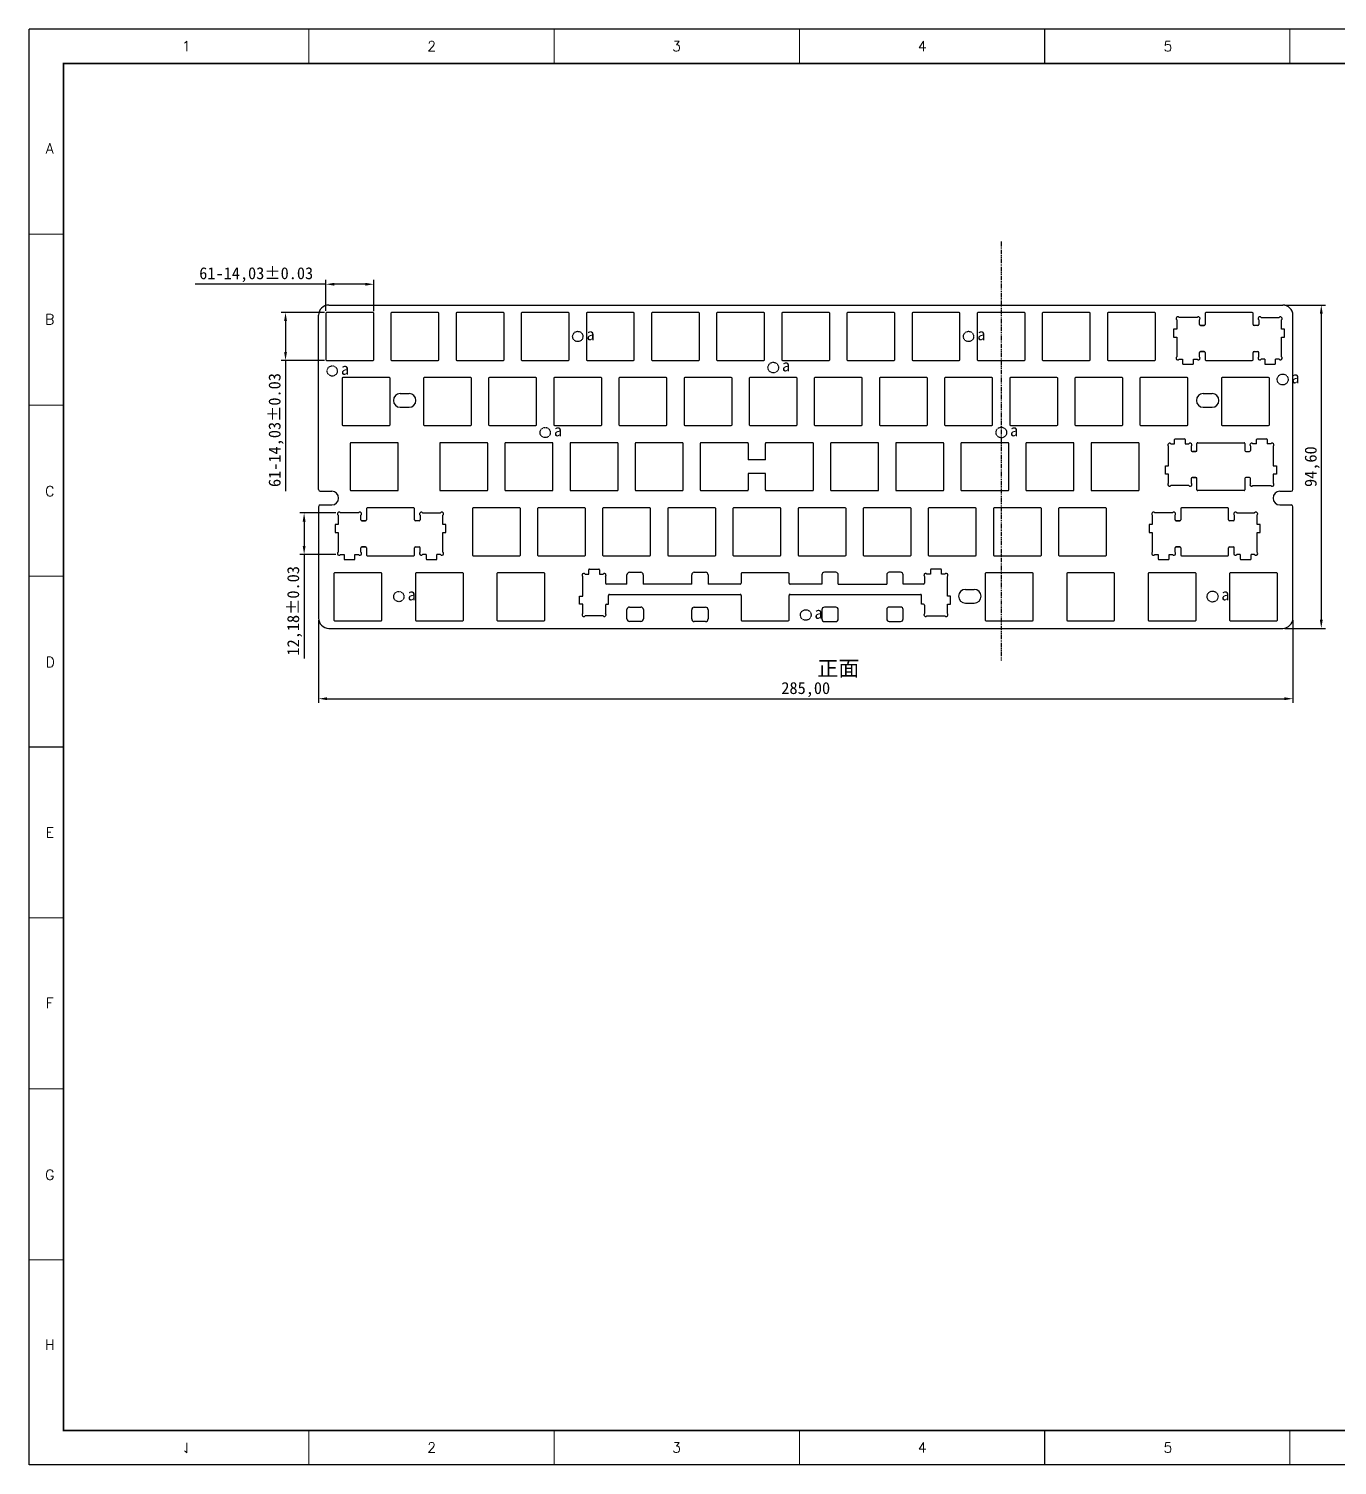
# Model space of a CAD drawing. Header units: millimetres. Extents: x 2 to 597, y -40 to 380.
# Drawn here: x 2.4 to 385.1, y -40.5 to 379.8 of the extents above; entities that cross this region are included whole.
import ezdxf
from ezdxf.enums import TextEntityAlignment as Align

# ---------------------------------------------------------------- set-up
doc = ezdxf.new("R2010")
doc.units = ezdxf.units.MM
doc.linetypes.add('DOT', pattern=[0.2, 0.1, -0.1])
doc.linetypes.add('PHANTOM', pattern=[2.5, 1.25, -0.25, 0.25, -0.25, 0.25, -0.25])
doc.layers.add('DEFAULT_3', color=7, linetype='PHANTOM')
doc.layers.add('KeepOutLayer', color=6, linetype='Continuous')
doc.styles.add('POSITION', font='romanc.shx', dxfattribs={"height": 3})
doc.styles.get("Standard").update_dxf_attribs({"font": ''})
doc.styles.add('说明', font='', dxfattribs={"height": 3})
doc.styles.get('Standard').set_extended_font_data('SimSun')
doc.styles.get('说明').set_extended_font_data('SimSun')
doc.dimstyles.new('jw-1', dxfattribs={"dimtxt": 3.5, "dimasz": 2.5, "dimexe": 1.25, "dimexo": 0.625, "dimtad": 1, "dimzin": 1, "dimtxsty": 'Standard', "dimcen": 2.5, "dimclrd": 3, "dimclre": 3, "dimclrt": 3, "dimadec": 1, "dimazin": 0, "dimtfac": 1, "dimtmove": 0, "dimatfit": 3, "dimfxl": 1, "dimarcsym": 0})

# ---------------------------------------------------------------- blocks, each defined once
blk = doc.blocks.new('*D4')
at = {"color": 3, "lineweight": -2, "transparency": 16777216}
for p, q in [((88.83, 296.83), (76.21, 296.83)), ((77.46, 294.33), (77.46, 285.3)), ((88.83, 282.8), (76.21, 282.8)), ((77.46, 282.8), (77.46, 244.56))]:
    blk.add_line(p, q, dxfattribs=at)
at = {"color": 3, "transparency": 16777216}
for points in [[(77.05, 294.33), (77.88, 294.33), (77.46, 296.83)], [(77.05, 285.3), (77.88, 285.3), (77.46, 282.8)]]:
    blk.add_solid(points, dxfattribs=at)
at = {"layer": 'Defpoints', "color": 0, "transparency": 16777216}
for p in [(89.45, 296.83), (77.46, 282.8), (89.45, 282.8)]:
    blk.add_point(p, dxfattribs=at)
at = {"color": 3, "transparency": 16777216, "insert": (74.7, 262.43), "char_height": 3.5, "attachment_point": 5, "rotation": 90}
blk.add_mtext('61-14,03%%P0.03', dxfattribs=at)
blk = doc.blocks.new('*D5')
at = {"color": 3, "lineweight": -2, "transparency": 16777216}
for p, q in [((92.22, 238.17), (81.65, 238.17)), ((82.9, 235.67), (82.9, 228.49)), ((92.22, 225.99), (81.65, 225.99)), ((82.9, 225.99), (82.9, 195.59))]:
    blk.add_line(p, q, dxfattribs=at)
at = {"color": 3, "transparency": 16777216}
for points in [[(82.49, 235.67), (83.32, 235.67), (82.9, 238.17)], [(82.49, 228.49), (83.32, 228.49), (82.9, 225.99)]]:
    blk.add_solid(points, dxfattribs=at)
at = {"layer": 'Defpoints', "color": 0, "transparency": 16777216}
for p in [(92.85, 238.17), (82.9, 225.99), (92.85, 225.99)]:
    blk.add_point(p, dxfattribs=at)
at = {"color": 3, "transparency": 16777216, "insert": (80.14, 209.54), "char_height": 3.5, "attachment_point": 5, "rotation": 90}
blk.add_mtext('12,18%%P0.03', dxfattribs=at)
blk = doc.blocks.new('*D6')
at = {"color": 3, "lineweight": -2, "transparency": 16777216}
for p, q in [((369.74, 299.01), (381.66, 299.01)), ((380.41, 296.51), (380.41, 206.91)), ((369.74, 204.41), (381.66, 204.41))]:
    blk.add_line(p, q, dxfattribs=at)
at = {"color": 3, "transparency": 16777216}
for points in [[(380, 296.51), (380.83, 296.51), (380.41, 299.01)], [(380, 206.91), (380.83, 206.91), (380.41, 204.41)]]:
    blk.add_solid(points, dxfattribs=at)
at = {"layer": 'Defpoints', "color": 0, "transparency": 16777216}
for p in [(369.12, 299.01), (369.12, 204.41), (380.41, 204.41)]:
    blk.add_point(p, dxfattribs=at)
at = {"color": 3, "transparency": 16777216, "insert": (377.75, 251.72), "char_height": 3.5, "attachment_point": 5, "rotation": 90}
blk.add_mtext('94,60', dxfattribs=at)
blk = doc.blocks.new('*D7')
at = {"color": 3, "lineweight": -2, "transparency": 16777216}
for p, q in [((87.12, 206.79), (87.12, 182.57)), ((372.12, 206.79), (372.12, 182.57)), ((89.62, 183.82), (369.62, 183.82))]:
    blk.add_line(p, q, dxfattribs=at)
at = {"color": 3, "transparency": 16777216}
for points in [[(89.62, 184.24), (89.62, 183.4), (87.12, 183.82)], [(369.62, 184.24), (369.62, 183.4), (372.12, 183.82)]]:
    blk.add_solid(points, dxfattribs=at)
at = {"layer": 'Defpoints', "color": 0, "transparency": 16777216}
for p in [(87.12, 207.41), (372.12, 207.41), (372.12, 183.82)]:
    blk.add_point(p, dxfattribs=at)
at = {"color": 3, "transparency": 16777216, "insert": (229.62, 186.49), "char_height": 3.5, "attachment_point": 5}
blk.add_mtext('285,00', dxfattribs=at)
blk = doc.blocks.new('*D8')
at = {"color": 3, "lineweight": -2, "transparency": 16777216}
for p, q in [((89.25, 305.09), (51.01, 305.09)), ((89.25, 297.26), (89.25, 306.34)), ((100.78, 305.09), (91.75, 305.09)), ((103.28, 297.25), (103.28, 306.34))]:
    blk.add_line(p, q, dxfattribs=at)
at = {"color": 3, "transparency": 16777216}
for points in [[(91.75, 305.51), (91.75, 304.67), (89.25, 305.09)], [(100.78, 305.51), (100.78, 304.67), (103.28, 305.09)]]:
    blk.add_solid(points, dxfattribs=at)
at = {"layer": 'Defpoints', "color": 0, "transparency": 16777216}
for p in [(89.25, 305.09), (89.25, 296.64), (103.28, 296.63)]:
    blk.add_point(p, dxfattribs=at)
at = {"color": 3, "transparency": 16777216, "insert": (68.88, 307.86), "char_height": 3.5, "attachment_point": 5}
blk.add_mtext('61-14,03%%P0.03', dxfattribs=at)

msp = doc.modelspace()

# ---------------------------------------------------------------- linework, layer by layer
for p, q in [((596.503, 379.695), (2.503, 379.695)), ((2.503, -40.305), (2.503, 379.695)), ((177.314, 217.369), (177.314, 220.057)), ((178.064, 220.807), (181.364, 220.807)), ((182.114, 220.057), (182.114, 217.369)), ((196.274, 217.369), (196.274, 220.057)), ((197.024, 220.807), (200.324, 220.807)), ((201.074, 220.057), (201.074, 217.369)), ((234.344, 220.057), (234.344, 217.369)), ((238.394, 220.807), (235.094, 220.807)), ((239.144, 217.369), (239.144, 220.057)), ((253.304, 220.057), (253.304, 217.369)), ((257.354, 220.807), (254.054, 220.807)), ((258.104, 217.369), (258.104, 220.057)), ((178.074, 210.627), (181.374, 210.627)), ((197.024, 210.597), (200.324, 210.597)), ((238.394, 210.597), (235.094, 210.597)), ((257.344, 210.627), (254.044, 210.627)), ((177.324, 207.177), (177.324, 209.877)), ((181.374, 206.427), (178.074, 206.427)), ((182.124, 209.877), (182.124, 207.177)), ((196.274, 207.147), (196.274, 209.847)), ((200.324, 206.397), (197.024, 206.397)), ((201.074, 209.847), (201.074, 207.147)), ((234.344, 209.847), (234.344, 207.147)), ((235.094, 206.397), (238.394, 206.397)), ((239.144, 207.147), (239.144, 209.847)), ((253.294, 209.877), (253.294, 207.177)), ((254.044, 206.427), (257.344, 206.427)), ((258.094, 207.177), (258.094, 209.877)), ((596.503, -40.305), (2.503, -40.305))]:
    msp.add_line(p, q)
at = {"color": 7, "linetype": 'Continuous'}
for p, q in [((90.117, 299.014), (369.117, 299.014)), ((87.117, 245.01), (87.117, 296.014)), ((89.25, 296.629), (89.25, 282.999)), ((103.08, 296.829), (89.45, 296.829)), ((103.28, 282.999), (103.28, 296.629)), ((108.3, 296.629), (108.3, 282.999)), ((122.13, 296.829), (108.5, 296.829)), ((122.33, 282.999), (122.33, 296.629)), ((127.35, 296.629), (127.35, 282.999)), ((141.18, 296.829), (127.55, 296.829)), ((141.38, 282.999), (141.38, 296.629)), ((146.4, 296.629), (146.4, 282.999)), ((160.23, 296.829), (146.6, 296.829)), ((160.43, 282.999), (160.43, 296.629)), ((165.45, 296.629), (165.45, 282.999)), ((179.28, 296.829), (165.65, 296.829)), ((179.48, 282.999), (179.48, 296.629)), ((184.5, 296.629), (184.5, 282.999)), ((198.33, 296.829), (184.7, 296.829)), ((198.53, 282.999), (198.53, 296.629)), ((203.55, 296.629), (203.55, 282.999)), ((217.38, 296.829), (203.75, 296.829)), ((217.58, 282.999), (217.58, 296.629)), ((222.6, 296.629), (222.6, 282.999)), ((236.43, 296.829), (222.8, 296.829)), ((236.63, 282.999), (236.63, 296.629)), ((241.65, 296.629), (241.65, 282.999)), ((255.48, 296.829), (241.85, 296.829)), ((255.68, 282.999), (255.68, 296.629)), ((260.7, 296.629), (260.7, 282.999)), ((274.53, 296.829), (260.9, 296.829)), ((274.73, 282.999), (274.73, 296.629)), ((279.75, 296.629), (279.75, 282.999)), ((293.58, 296.829), (279.95, 296.829)), ((293.78, 282.999), (293.78, 296.629)), ((298.8, 296.629), (298.8, 282.999)), ((312.63, 296.829), (299, 296.829)), ((312.83, 282.999), (312.83, 296.629)), ((317.85, 296.629), (317.85, 282.999)), ((331.68, 296.829), (318.05, 296.829)), ((331.88, 282.999), (331.88, 296.629)), ((338.115, 294.645), (338.115, 291.984)), ((344.064, 295.349), (338.817, 295.349)), ((344.765, 293.294), (344.765, 294.645)), ((346.44, 296.614), (346.44, 293.294)), ((360.24, 296.814), (346.64, 296.814)), ((360.44, 293.294), (360.44, 296.614)), ((362.115, 294.645), (362.115, 293.294)), ((362.817, 295.349), (368.064, 295.349)), ((368.765, 291.984), (368.765, 294.645)), ((372.117, 245.011), (372.117, 296.014)), ((337.215, 291.984), (337.215, 289.564)), ((338.115, 291.984), (337.215, 291.984)), ((346.14, 292.994), (345.065, 292.994)), ((345.09, 292.994), (346.13, 292.994)), ((361.815, 292.994), (360.74, 292.994)), ((369.665, 291.984), (368.765, 291.984)), ((369.665, 289.564), (369.665, 291.984)), ((337.215, 289.564), (338.115, 289.564)), ((338.115, 289.564), (338.115, 283.844)), ((368.765, 283.844), (368.765, 289.564)), ((368.765, 289.564), (369.665, 289.564)), ((89.45, 282.799), (103.08, 282.799)), ((108.5, 282.799), (122.13, 282.799)), ((127.55, 282.799), (141.18, 282.799)), ((146.6, 282.799), (160.23, 282.799)), ((165.65, 282.799), (179.28, 282.799)), ((184.7, 282.799), (198.33, 282.799)), ((203.75, 282.799), (217.38, 282.799)), ((222.8, 282.799), (236.43, 282.799)), ((241.85, 282.799), (255.48, 282.799)), ((260.9, 282.799), (274.53, 282.799)), ((279.95, 282.799), (293.58, 282.799)), ((299, 282.799), (312.63, 282.799)), ((318.05, 282.799), (331.68, 282.799)), ((338.817, 283.139), (339.865, 283.139)), ((339.865, 283.139), (339.865, 281.864)), ((340.065, 281.664), (342.815, 281.664)), ((343.015, 281.864), (343.015, 283.139)), ((343.015, 283.139), (344.064, 283.139)), ((344.765, 283.844), (344.765, 285.114)), ((345.065, 285.414), (346.14, 285.414)), ((346.13, 285.414), (345.09, 285.414)), ((346.44, 285.114), (346.44, 283.014)), ((346.64, 282.814), (360.24, 282.814)), ((360.44, 283.014), (360.44, 285.114)), ((360.74, 285.414), (361.815, 285.414)), ((362.115, 283.844), (362.115, 285.114)), ((363.865, 283.139), (362.817, 283.139)), ((363.865, 283.139), (363.865, 281.864)), ((364.065, 281.664), (366.815, 281.664)), ((367.015, 281.864), (367.015, 283.139)), ((368.064, 283.139), (367.015, 283.139)), ((94.013, 277.579), (94.013, 263.949)), ((107.843, 277.779), (94.213, 277.779)), ((108.043, 263.949), (108.043, 277.579)), ((117.825, 277.579), (117.825, 263.949)), ((131.655, 277.779), (118.025, 277.779)), ((131.855, 263.949), (131.855, 277.579)), ((136.875, 277.579), (136.875, 263.949)), ((150.705, 277.779), (137.075, 277.779)), ((150.905, 263.949), (150.905, 277.579)), ((155.925, 277.579), (155.925, 263.949)), ((169.755, 277.779), (156.125, 277.779)), ((169.955, 263.949), (169.955, 277.579)), ((174.975, 277.579), (174.975, 263.949)), ((188.805, 277.779), (175.175, 277.779)), ((189.005, 263.949), (189.005, 277.579)), ((194.025, 277.579), (194.025, 263.949)), ((207.855, 277.779), (194.225, 277.779)), ((208.055, 263.949), (208.055, 277.579)), ((213.075, 277.579), (213.075, 263.949)), ((226.905, 277.779), (213.275, 277.779)), ((227.105, 263.949), (227.105, 277.579)), ((232.125, 277.579), (232.125, 263.949)), ((245.955, 277.779), (232.325, 277.779)), ((246.155, 263.949), (246.155, 277.579)), ((251.175, 277.579), (251.175, 263.949)), ((265.005, 277.779), (251.375, 277.779)), ((265.205, 263.949), (265.205, 277.579)), ((270.225, 277.579), (270.225, 263.949)), ((284.055, 277.779), (270.425, 277.779)), ((284.255, 263.949), (284.255, 277.579)), ((289.275, 277.579), (289.275, 263.949)), ((303.105, 277.779), (289.475, 277.779)), ((303.305, 263.949), (303.305, 277.579)), ((308.325, 277.579), (308.325, 263.949)), ((322.155, 277.779), (308.525, 277.779)), ((322.355, 263.949), (322.355, 277.579)), ((327.375, 277.579), (327.375, 263.949)), ((341.205, 277.779), (327.575, 277.779)), ((341.405, 263.949), (341.405, 277.579)), ((351.188, 277.579), (351.188, 263.949)), ((365.018, 277.779), (351.388, 277.779)), ((365.218, 263.949), (365.218, 277.579)), ((111.016, 273.111), (113.616, 273.111)), ((111.016, 269.111), (113.616, 269.111)), ((345.866, 273.111), (348.466, 273.111)), ((345.866, 269.111), (348.466, 269.111)), ((94.213, 263.749), (107.843, 263.749)), ((118.025, 263.749), (131.655, 263.749)), ((137.075, 263.749), (150.705, 263.749)), ((156.125, 263.749), (169.755, 263.749)), ((175.175, 263.749), (188.805, 263.749)), ((194.225, 263.749), (207.855, 263.749)), ((213.275, 263.749), (226.905, 263.749)), ((232.325, 263.749), (245.955, 263.749)), ((251.375, 263.749), (265.005, 263.749)), ((270.425, 263.749), (284.055, 263.749)), ((289.475, 263.749), (303.105, 263.749)), ((308.525, 263.749), (322.155, 263.749)), ((327.575, 263.749), (341.205, 263.749)), ((351.388, 263.749), (365.018, 263.749)), ((96.394, 258.529), (96.394, 244.899)), ((110.224, 258.729), (96.594, 258.729)), ((110.424, 244.899), (110.424, 258.529)), ((122.584, 258.529), (122.584, 244.899)), ((136.414, 258.729), (122.784, 258.729)), ((136.614, 244.899), (136.614, 258.529)), ((141.634, 258.529), (141.634, 244.899)), ((155.464, 258.729), (141.834, 258.729)), ((155.664, 244.899), (155.664, 258.529)), ((160.684, 258.529), (160.684, 244.899)), ((174.514, 258.729), (160.884, 258.729)), ((174.714, 244.899), (174.714, 258.529)), ((179.734, 258.529), (179.734, 244.899)), ((193.564, 258.729), (179.934, 258.729)), ((193.764, 244.899), (193.764, 258.529)), ((198.784, 258.529), (198.784, 244.899)), ((212.614, 258.729), (198.984, 258.729)), ((212.814, 258.529), (212.814, 253.714)), ((217.834, 253.714), (217.834, 258.529)), ((231.664, 258.729), (218.034, 258.729)), ((231.864, 244.899), (231.864, 258.529)), ((236.884, 258.529), (236.884, 244.899)), ((250.714, 258.729), (237.084, 258.729)), ((250.914, 244.899), (250.914, 258.529)), ((255.934, 258.529), (255.934, 244.899)), ((269.764, 258.729), (256.134, 258.729)), ((269.964, 244.899), (269.964, 258.529)), ((274.984, 258.529), (274.984, 244.899)), ((288.814, 258.729), (275.184, 258.729)), ((289.014, 244.899), (289.014, 258.529)), ((294.034, 258.529), (294.034, 244.899)), ((307.864, 258.729), (294.234, 258.729)), ((308.064, 244.899), (308.064, 258.529)), ((313.084, 258.529), (313.084, 244.899)), ((326.914, 258.729), (313.284, 258.729)), ((327.114, 244.899), (327.114, 258.529)), ((335.73, 251.964), (335.73, 257.685)), ((336.432, 258.389), (337.48, 258.389)), ((337.48, 258.389), (337.48, 259.664)), ((337.68, 259.864), (340.43, 259.864)), ((340.63, 259.664), (340.63, 258.389)), ((340.63, 258.389), (341.679, 258.389)), ((342.38, 257.685), (342.38, 256.414)), ((344.055, 256.414), (344.055, 258.514)), ((344.255, 258.714), (357.855, 258.714)), ((358.055, 258.514), (358.055, 256.414)), ((359.73, 257.685), (359.73, 256.414)), ((361.48, 258.389), (360.432, 258.389)), ((361.48, 258.389), (361.48, 259.664)), ((361.68, 259.864), (364.43, 259.864)), ((364.63, 259.664), (364.63, 258.389)), ((365.679, 258.389), (364.63, 258.389)), ((366.38, 257.685), (366.38, 251.964)), ((217.834, 253.714), (212.814, 253.714)), ((342.68, 256.114), (343.755, 256.114)), ((343.745, 256.114), (342.705, 256.114)), ((358.355, 256.114), (359.43, 256.114)), ((212.814, 249.714), (212.814, 244.899)), ((217.834, 249.714), (212.814, 249.714)), ((217.834, 244.899), (217.834, 249.714)), ((334.83, 249.544), (334.83, 251.964)), ((334.83, 251.964), (335.73, 251.964)), ((335.73, 249.544), (334.83, 249.544)), ((335.73, 246.884), (335.73, 249.544)), ((342.38, 248.234), (342.38, 246.884)), ((343.755, 248.534), (342.68, 248.534)), ((342.705, 248.534), (343.745, 248.534)), ((344.055, 244.914), (344.055, 248.234)), ((358.055, 248.234), (358.055, 244.914)), ((359.43, 248.534), (358.355, 248.534)), ((359.73, 246.884), (359.73, 248.234)), ((366.38, 251.964), (367.28, 251.964)), ((366.38, 249.544), (366.38, 246.884)), ((367.28, 249.544), (366.38, 249.544)), ((367.28, 251.964), (367.28, 249.544)), ((87.617, 244.51), (90.98, 244.51)), ((96.594, 244.699), (110.224, 244.699)), ((122.784, 244.699), (136.414, 244.699)), ((141.834, 244.699), (155.464, 244.699)), ((160.884, 244.699), (174.514, 244.699)), ((179.934, 244.699), (193.564, 244.699)), ((198.984, 244.699), (212.614, 244.699)), ((218.034, 244.699), (231.664, 244.699)), ((237.084, 244.699), (250.714, 244.699)), ((256.134, 244.699), (269.764, 244.699)), ((275.184, 244.699), (288.814, 244.699)), ((294.234, 244.699), (307.864, 244.699)), ((313.284, 244.699), (326.914, 244.699)), ((341.679, 246.179), (336.432, 246.179)), ((357.855, 244.714), (344.255, 244.714)), ((360.432, 246.179), (365.679, 246.179)), ((368.321, 244.511), (371.617, 244.511)), ((87.117, 240.01), (87.117, 207.414)), ((87.617, 240.51), (90.98, 240.51)), ((114.971, 239.664), (101.371, 239.664)), ((145.946, 239.679), (132.316, 239.679)), ((164.996, 239.679), (151.366, 239.679)), ((184.046, 239.679), (170.416, 239.679)), ((203.096, 239.679), (189.466, 239.679)), ((222.146, 239.679), (208.516, 239.679)), ((241.196, 239.679), (227.566, 239.679)), ((260.246, 239.679), (246.616, 239.679)), ((279.296, 239.679), (265.666, 239.679)), ((298.346, 239.679), (284.716, 239.679)), ((317.396, 239.679), (303.766, 239.679)), ((353.101, 239.664), (339.501, 239.664)), ((368.321, 240.511), (371.617, 240.511)), ((372.117, 207.414), (372.117, 240.011)), ((92.846, 237.495), (92.846, 234.834)), ((98.795, 238.199), (93.548, 238.199)), ((99.496, 236.144), (99.496, 237.495)), ((100.871, 235.844), (99.796, 235.844)), ((99.821, 235.844), (100.861, 235.844)), ((101.171, 239.464), (101.171, 236.144)), ((115.171, 236.144), (115.171, 239.464)), ((116.546, 235.844), (115.471, 235.844)), ((116.846, 237.495), (116.846, 236.144)), ((117.548, 238.199), (122.795, 238.199)), ((123.496, 234.834), (123.496, 237.495)), ((132.116, 239.479), (132.116, 225.849)), ((146.146, 225.849), (146.146, 239.479)), ((151.166, 239.479), (151.166, 225.849)), ((165.196, 225.849), (165.196, 239.479)), ((170.216, 239.479), (170.216, 225.849)), ((184.246, 225.849), (184.246, 239.479)), ((189.266, 239.479), (189.266, 225.849)), ((203.296, 225.849), (203.296, 239.479)), ((208.316, 239.479), (208.316, 225.849)), ((222.346, 225.849), (222.346, 239.479)), ((227.366, 239.479), (227.366, 225.849)), ((241.396, 225.849), (241.396, 239.479)), ((246.416, 239.479), (246.416, 225.849)), ((260.446, 225.849), (260.446, 239.479)), ((265.466, 239.479), (265.466, 225.849)), ((279.496, 225.849), (279.496, 239.479)), ((284.516, 239.479), (284.516, 225.849)), ((298.546, 225.849), (298.546, 239.479)), ((303.566, 239.479), (303.566, 225.849)), ((317.596, 225.849), (317.596, 239.479)), ((330.976, 237.495), (330.976, 234.834)), ((336.925, 238.199), (331.678, 238.199)), ((337.626, 236.144), (337.626, 237.495)), ((339.001, 235.844), (337.926, 235.844)), ((337.951, 235.844), (338.991, 235.844)), ((339.301, 239.464), (339.301, 236.144)), ((353.301, 236.144), (353.301, 239.464)), ((354.676, 235.844), (353.601, 235.844)), ((354.976, 237.495), (354.976, 236.144)), ((355.678, 238.199), (360.925, 238.199)), ((361.626, 234.834), (361.626, 237.495)), ((91.946, 234.834), (91.946, 232.414)), ((92.846, 234.834), (91.946, 234.834)), ((91.946, 232.414), (92.846, 232.414)), ((92.846, 232.414), (92.846, 226.694)), ((124.396, 234.834), (123.496, 234.834)), ((123.496, 226.694), (123.496, 232.414)), ((123.496, 232.414), (124.396, 232.414)), ((124.396, 232.414), (124.396, 234.834)), ((330.076, 234.834), (330.076, 232.414)), ((330.976, 234.834), (330.076, 234.834)), ((330.076, 232.414), (330.976, 232.414)), ((330.976, 232.414), (330.976, 226.694)), ((362.526, 234.834), (361.626, 234.834)), ((361.626, 226.694), (361.626, 232.414)), ((361.626, 232.414), (362.526, 232.414)), ((362.526, 232.414), (362.526, 234.834)), ((99.496, 226.694), (99.496, 227.964)), ((99.796, 228.264), (100.871, 228.264)), ((100.861, 228.264), (99.821, 228.264)), ((101.171, 227.964), (101.171, 225.864)), ((115.171, 225.864), (115.171, 227.964)), ((115.471, 228.264), (116.546, 228.264)), ((116.846, 226.694), (116.846, 227.964)), ((337.626, 226.694), (337.626, 227.964)), ((337.926, 228.264), (339.001, 228.264)), ((338.991, 228.264), (337.951, 228.264)), ((339.301, 227.964), (339.301, 225.864)), ((353.301, 225.864), (353.301, 227.964)), ((353.601, 228.264), (354.676, 228.264)), ((354.976, 226.694), (354.976, 227.964)), ((93.548, 225.989), (94.596, 225.989)), ((94.596, 225.989), (94.596, 224.714)), ((94.796, 224.514), (97.546, 224.514)), ((97.746, 224.714), (97.746, 225.989)), ((97.746, 225.989), (98.795, 225.989)), ((101.371, 225.664), (114.971, 225.664)), ((118.596, 225.989), (117.548, 225.989)), ((118.596, 225.989), (118.596, 224.714)), ((118.796, 224.514), (121.546, 224.514)), ((121.746, 224.714), (121.746, 225.989)), ((122.795, 225.989), (121.746, 225.989)), ((132.316, 225.649), (145.946, 225.649)), ((151.366, 225.649), (164.996, 225.649)), ((170.416, 225.649), (184.046, 225.649)), ((189.466, 225.649), (203.096, 225.649)), ((208.516, 225.649), (222.146, 225.649)), ((227.566, 225.649), (241.196, 225.649)), ((246.616, 225.649), (260.246, 225.649)), ((265.666, 225.649), (279.296, 225.649)), ((284.716, 225.649), (298.346, 225.649)), ((303.766, 225.649), (317.396, 225.649)), ((331.678, 225.989), (332.726, 225.989)), ((332.726, 225.989), (332.726, 224.714)), ((332.926, 224.514), (335.676, 224.514)), ((335.876, 224.714), (335.876, 225.989)), ((335.876, 225.989), (336.925, 225.989)), ((339.501, 225.664), (353.101, 225.664)), ((356.726, 225.989), (355.678, 225.989)), ((356.726, 225.989), (356.726, 224.714)), ((356.926, 224.514), (359.676, 224.514)), ((359.876, 224.714), (359.876, 225.989)), ((360.925, 225.989), (359.876, 225.989)), ((91.632, 220.429), (91.632, 206.799)), ((105.462, 220.629), (91.832, 220.629)), ((105.662, 206.799), (105.662, 220.429)), ((115.444, 220.429), (115.444, 206.799)), ((129.274, 220.629), (115.644, 220.629)), ((129.474, 206.799), (129.474, 220.429)), ((139.257, 220.429), (139.257, 206.799)), ((153.087, 220.629), (139.457, 220.629)), ((153.287, 206.799), (153.287, 220.429)), ((164.384, 213.864), (164.384, 219.585)), ((165.085, 220.289), (166.134, 220.289)), ((166.134, 220.289), (166.134, 221.564)), ((166.334, 221.764), (169.084, 221.764)), ((169.284, 221.564), (169.284, 220.289)), ((169.284, 220.289), (170.333, 220.289)), ((171.034, 219.585), (171.034, 217.669)), ((210.694, 220.429), (210.694, 217.662)), ((224.524, 220.629), (210.894, 220.629)), ((224.724, 217.662), (224.724, 220.429)), ((264.384, 219.585), (264.384, 217.669)), ((266.134, 220.289), (265.085, 220.289)), ((266.134, 221.564), (266.134, 220.289)), ((269.084, 221.764), (266.334, 221.764)), ((269.284, 220.289), (269.284, 221.564)), ((270.333, 220.289), (269.284, 220.289)), ((271.034, 213.864), (271.034, 219.585)), ((282.132, 220.429), (282.132, 206.799)), ((295.962, 220.629), (282.332, 220.629)), ((296.162, 206.799), (296.162, 220.429)), ((305.944, 220.429), (305.944, 206.799)), ((319.774, 220.629), (306.144, 220.629)), ((319.974, 206.799), (319.974, 220.429)), ((329.757, 220.429), (329.757, 206.799)), ((343.587, 220.629), (329.957, 220.629)), ((343.787, 206.799), (343.787, 220.429)), ((353.569, 220.429), (353.569, 206.799)), ((367.399, 220.629), (353.769, 220.629)), ((367.599, 206.799), (367.599, 220.429)), ((177.314, 217.369), (171.334, 217.369)), ((172.234, 214.36), (210.402, 214.36)), ((196.274, 217.369), (182.114, 217.369)), ((210.402, 217.369), (201.074, 217.369)), ((225.017, 214.36), (263.184, 214.36)), ((239.144, 217.369), (253.304, 217.369)), ((276.316, 215.81), (278.916, 215.81)), ((163.484, 211.444), (163.484, 213.864)), ((163.484, 213.864), (164.384, 213.864)), ((164.384, 211.444), (163.484, 211.444)), ((164.384, 208.784), (164.384, 211.444)), ((171.034, 211.144), (171.034, 208.784)), ((171.934, 211.444), (171.934, 214.06)), ((210.694, 214.067), (210.694, 206.799)), ((224.724, 206.799), (224.724, 214.067)), ((263.484, 211.444), (263.484, 214.06)), ((264.084, 211.444), (263.484, 211.444)), ((264.384, 211.144), (264.384, 208.784)), ((271.934, 213.864), (271.034, 213.864)), ((271.034, 208.784), (271.034, 211.444)), ((271.034, 211.444), (271.934, 211.444)), ((271.934, 211.444), (271.934, 213.864)), ((276.316, 211.81), (278.916, 211.81)), ((91.832, 206.599), (105.462, 206.599)), ((115.644, 206.599), (129.274, 206.599)), ((139.457, 206.599), (153.087, 206.599)), ((170.333, 208.079), (165.085, 208.079)), ((210.894, 206.599), (224.524, 206.599)), ((265.085, 208.079), (270.333, 208.079)), ((282.332, 206.599), (295.962, 206.599)), ((306.144, 206.599), (319.774, 206.599)), ((329.957, 206.599), (343.587, 206.599)), ((353.769, 206.599), (367.399, 206.599)), ((90.117, 204.414), (369.117, 204.414))]:
    msp.add_line(p, q, dxfattribs=at)
at = {"color": 7}
for p, q in [((234.344, 217.369), (225.017, 217.369)), ((264.084, 217.369), (258.104, 217.369)), ((171.334, 211.444), (171.934, 211.444)), ((264.084, 211.444), (263.484, 211.444))]:
    msp.add_line(p, q, dxfattribs=at)
at = {"const_width": 0.3}
for points in [[(84.253, 369.695), (84.253, 379.695)], [(156.003, 369.695), (156.003, 379.695)], [(227.753, 369.695), (227.753, 379.695)], [(299.503, 369.695), (299.503, 379.695)], [(371.253, 369.695), (371.253, 379.695)], [(12.503, 319.695), (2.503, 319.695)], [(12.503, 269.695), (2.503, 269.695)], [(12.503, 219.695), (2.503, 219.695)], [(2.503, 169.695), (12.503, 169.695)], [(12.503, 119.695), (2.503, 119.695)], [(12.503, 69.695), (2.503, 69.695)], [(12.503, 19.695), (2.503, 19.695)], [(84.253, -30.305), (84.253, -40.305)], [(156.003, -30.305), (156.003, -40.305)], [(227.753, -30.305), (227.753, -40.305)], [(299.503, -30.305), (299.503, -40.305)], [(371.253, -30.305), (371.253, -40.305)]]:
    msp.add_lwpolyline(points, dxfattribs=at)
at = {"const_width": 0.5}
msp.add_lwpolyline([(12.503, -30.305), (586.503, -30.305), (586.503, 369.695), (12.503, 369.695)], close=True, dxfattribs=at)
at = {"color": 7, "linetype": 'Continuous'}
for centre, radius, start, end in [((90.117, 296.014), 3, 90, 180), ((369.117, 296.014), 3, 0, 90), ((89.45, 296.629), 0.2, 90, 180), ((103.08, 296.629), 0.2, 0, 90), ((108.5, 296.629), 0.2, 90, 180), ((122.13, 296.629), 0.2, 0, 90), ((127.55, 296.629), 0.2, 90, 180), ((141.18, 296.629), 0.2, 0, 90), ((146.6, 296.629), 0.2, 90, 180), ((160.23, 296.629), 0.2, 0, 90), ((165.65, 296.629), 0.2, 90, 180), ((179.28, 296.629), 0.2, 0, 90), ((184.7, 296.629), 0.2, 90, 180), ((198.33, 296.629), 0.2, 0, 90), ((203.75, 296.629), 0.2, 90, 180), ((217.38, 296.629), 0.2, 0, 90), ((222.8, 296.629), 0.2, 90, 180), ((236.43, 296.629), 0.2, 0, 90), ((241.85, 296.629), 0.2, 90, 180), ((255.48, 296.629), 0.2, 0, 90), ((260.9, 296.629), 0.2, 90, 180), ((274.53, 296.629), 0.2, 0, 90), ((279.95, 296.629), 0.2, 90, 180), ((293.58, 296.629), 0.2, 0, 90), ((299, 296.629), 0.2, 90, 180), ((312.63, 296.629), 0.2, 0, 90), ((318.05, 296.629), 0.2, 90, 180), ((331.68, 296.629), 0.2, 0, 90), ((346.64, 296.614), 0.2, 90, 180), ((360.24, 296.614), 0.2, 0, 90), ((345.065, 293.294), 0.3, 180, 270), ((346.14, 293.294), 0.3, 270, 0), ((360.74, 293.294), 0.3, 180, 270), ((361.815, 293.294), 0.3, 270, 0), ((89.45, 282.999), 0.2, 180, 270), ((103.08, 282.999), 0.2, 270, 0), ((108.5, 282.999), 0.2, 180, 270), ((122.13, 282.999), 0.2, 270, 0), ((127.55, 282.999), 0.2, 180, 270), ((141.18, 282.999), 0.2, 270, 0), ((146.6, 282.999), 0.2, 180, 270), ((160.23, 282.999), 0.2, 270, 0), ((165.65, 282.999), 0.2, 180, 270), ((179.28, 282.999), 0.2, 270, 0), ((184.7, 282.999), 0.2, 180, 270), ((198.33, 282.999), 0.2, 270, 0), ((203.75, 282.999), 0.2, 180, 270), ((217.38, 282.999), 0.2, 270, 0), ((222.8, 282.999), 0.2, 180, 270), ((236.43, 282.999), 0.2, 270, 0), ((241.85, 282.999), 0.2, 180, 270), ((255.48, 282.999), 0.2, 270, 0), ((260.9, 282.999), 0.2, 180, 270), ((274.53, 282.999), 0.2, 270, 0), ((279.95, 282.999), 0.2, 180, 270), ((293.58, 282.999), 0.2, 270, 0), ((299, 282.999), 0.2, 180, 270), ((312.63, 282.999), 0.2, 270, 0), ((318.05, 282.999), 0.2, 180, 270), ((331.68, 282.999), 0.2, 270, 0), ((340.065, 281.864), 0.2, 180, 270), ((342.815, 281.864), 0.2, 270, 0), ((345.065, 285.114), 0.3, 90, 180), ((346.14, 285.114), 0.3, 0, 90), ((346.64, 283.014), 0.2, 180, 270), ((360.24, 283.014), 0.2, 270, 0), ((360.74, 285.114), 0.3, 90, 180), ((361.815, 285.114), 0.3, 0, 90), ((364.065, 281.864), 0.2, 180, 270), ((366.815, 281.864), 0.2, 270, 0), ((94.213, 277.579), 0.2, 90, 180), ((107.843, 277.579), 0.2, 0, 90), ((118.025, 277.579), 0.2, 90, 180), ((131.655, 277.579), 0.2, 0, 90), ((137.075, 277.579), 0.2, 90, 180), ((150.705, 277.579), 0.2, 0, 90), ((156.125, 277.579), 0.2, 90, 180), ((169.755, 277.579), 0.2, 0, 90), ((175.175, 277.579), 0.2, 90, 180), ((188.805, 277.579), 0.2, 0, 90), ((194.225, 277.579), 0.2, 90, 180), ((207.855, 277.579), 0.2, 0, 90), ((213.275, 277.579), 0.2, 90, 180), ((226.905, 277.579), 0.2, 0, 90), ((232.325, 277.579), 0.2, 90, 180), ((245.955, 277.579), 0.2, 0, 90), ((251.375, 277.579), 0.2, 90, 180), ((265.005, 277.579), 0.2, 0, 90), ((270.425, 277.579), 0.2, 90, 180), ((284.055, 277.579), 0.2, 0, 90), ((289.475, 277.579), 0.2, 90, 180), ((303.105, 277.579), 0.2, 0, 90), ((308.525, 277.579), 0.2, 90, 180), ((322.155, 277.579), 0.2, 0, 90), ((327.575, 277.579), 0.2, 90, 180), ((341.205, 277.579), 0.2, 0, 90), ((351.388, 277.579), 0.2, 90, 180), ((365.018, 277.579), 0.2, 0, 90), ((111.016, 271.111), 2, 90, 270), ((113.616, 271.111), 2, 270, 90), ((345.866, 271.111), 2, 90, 270), ((348.466, 271.111), 2, 270, 90), ((94.213, 263.949), 0.2, 180, 270), ((107.843, 263.949), 0.2, 270, 0), ((118.025, 263.949), 0.2, 180, 270), ((131.655, 263.949), 0.2, 270, 0), ((137.075, 263.949), 0.2, 180, 270), ((150.705, 263.949), 0.2, 270, 0), ((156.125, 263.949), 0.2, 180, 270), ((169.755, 263.949), 0.2, 270, 0), ((175.175, 263.949), 0.2, 180, 270), ((188.805, 263.949), 0.2, 270, 0), ((194.225, 263.949), 0.2, 180, 270), ((207.855, 263.949), 0.2, 270, 0), ((213.275, 263.949), 0.2, 180, 270), ((226.905, 263.949), 0.2, 270, 0), ((232.325, 263.949), 0.2, 180, 270), ((245.955, 263.949), 0.2, 270, 0), ((251.375, 263.949), 0.2, 180, 270), ((265.005, 263.949), 0.2, 270, 0), ((270.425, 263.949), 0.2, 180, 270), ((284.055, 263.949), 0.2, 270, 0), ((289.475, 263.949), 0.2, 180, 270), ((303.105, 263.949), 0.2, 270, 0), ((308.525, 263.949), 0.2, 180, 270), ((322.155, 263.949), 0.2, 270, 0), ((327.575, 263.949), 0.2, 180, 270), ((341.205, 263.949), 0.2, 270, 0), ((351.388, 263.949), 0.2, 180, 270), ((365.018, 263.949), 0.2, 270, 0), ((96.594, 258.529), 0.2, 90, 180), ((110.224, 258.529), 0.2, 0, 90), ((122.784, 258.529), 0.2, 90, 180), ((136.414, 258.529), 0.2, 0, 90), ((141.834, 258.529), 0.2, 90, 180), ((155.464, 258.529), 0.2, 0, 90), ((160.884, 258.529), 0.2, 90, 180), ((174.514, 258.529), 0.2, 0, 90), ((179.934, 258.529), 0.2, 90, 180), ((193.564, 258.529), 0.2, 0, 90), ((198.984, 258.529), 0.2, 90, 180), ((212.614, 258.529), 0.2, 0, 90), ((218.034, 258.529), 0.2, 90, 180), ((231.664, 258.529), 0.2, 0, 90), ((237.084, 258.529), 0.2, 90, 180), ((250.714, 258.529), 0.2, 0, 90), ((256.134, 258.529), 0.2, 90, 180), ((269.764, 258.529), 0.2, 0, 90), ((275.184, 258.529), 0.2, 90, 180), ((288.814, 258.529), 0.2, 0, 90), ((294.234, 258.529), 0.2, 90, 180), ((307.864, 258.529), 0.2, 0, 90), ((313.284, 258.529), 0.2, 90, 180), ((326.914, 258.529), 0.2, 0, 90), ((337.68, 259.664), 0.2, 90, 180), ((340.43, 259.664), 0.2, 0, 90), ((342.68, 256.414), 0.3, 180, 270), ((343.755, 256.414), 0.3, 270, 0), ((344.255, 258.514), 0.2, 90, 180), ((357.855, 258.514), 0.2, 0, 90), ((358.355, 256.414), 0.3, 180, 270), ((359.43, 256.414), 0.3, 270, 0), ((361.68, 259.664), 0.2, 90, 180), ((364.43, 259.664), 0.2, 0, 90), ((342.68, 248.234), 0.3, 90, 180), ((343.755, 248.234), 0.3, 0, 90), ((358.355, 248.234), 0.3, 90, 180), ((359.43, 248.234), 0.3, 0, 90), ((87.617, 245.01), 0.5, 180, 270), ((90.98, 242.51), 2, 270, 90), ((96.594, 244.899), 0.2, 180, 270), ((110.224, 244.899), 0.2, 270, 0), ((122.784, 244.899), 0.2, 180, 270), ((136.414, 244.899), 0.2, 270, 0), ((141.834, 244.899), 0.2, 180, 270), ((155.464, 244.899), 0.2, 270, 0), ((160.884, 244.899), 0.2, 180, 270), ((174.514, 244.899), 0.2, 270, 0), ((179.934, 244.899), 0.2, 180, 270), ((193.564, 244.899), 0.2, 270, 0), ((198.984, 244.899), 0.2, 180, 270), ((212.614, 244.899), 0.2, 270, 0), ((218.034, 244.899), 0.2, 180, 270), ((231.664, 244.899), 0.2, 270, 0), ((237.084, 244.899), 0.2, 180, 270), ((250.714, 244.899), 0.2, 270, 0), ((256.134, 244.899), 0.2, 180, 270), ((269.764, 244.899), 0.2, 270, 0), ((275.184, 244.899), 0.2, 180, 270), ((288.814, 244.899), 0.2, 270, 0), ((294.234, 244.899), 0.2, 180, 270), ((307.864, 244.899), 0.2, 270, 0), ((313.284, 244.899), 0.2, 180, 270), ((326.914, 244.899), 0.2, 270, 0), ((344.255, 244.914), 0.2, 180, 270), ((357.855, 244.914), 0.2, 270, 0), ((368.321, 242.511), 2, 90, 270), ((371.617, 245.011), 0.5, 270, 0), ((87.617, 240.01), 0.5, 90, 180), ((101.371, 239.464), 0.2, 90, 180), ((114.971, 239.464), 0.2, 0, 90), ((132.316, 239.479), 0.2, 90, 180), ((145.946, 239.479), 0.2, 0, 90), ((151.366, 239.479), 0.2, 90, 180), ((164.996, 239.479), 0.2, 0, 90), ((170.416, 239.479), 0.2, 90, 180), ((184.046, 239.479), 0.2, 0, 90), ((189.466, 239.479), 0.2, 90, 180), ((203.096, 239.479), 0.2, 0, 90), ((208.516, 239.479), 0.2, 90, 180), ((222.146, 239.479), 0.2, 0, 90), ((227.566, 239.479), 0.2, 90, 180), ((241.196, 239.479), 0.2, 0, 90), ((246.616, 239.479), 0.2, 90, 180), ((260.246, 239.479), 0.2, 0, 90), ((265.666, 239.479), 0.2, 90, 180), ((279.296, 239.479), 0.2, 0, 90), ((284.716, 239.479), 0.2, 90, 180), ((298.346, 239.479), 0.2, 0, 90), ((303.766, 239.479), 0.2, 90, 180), ((317.396, 239.479), 0.2, 0, 90), ((339.501, 239.464), 0.2, 90, 180), ((353.101, 239.464), 0.2, 0, 90), ((371.617, 240.011), 0.5, 0, 90), ((99.796, 236.144), 0.3, 180, 270), ((100.871, 236.144), 0.3, 270, 0), ((115.471, 236.144), 0.3, 180, 270), ((116.546, 236.144), 0.3, 270, 0), ((337.926, 236.144), 0.3, 180, 270), ((339.001, 236.144), 0.3, 270, 0), ((353.601, 236.144), 0.3, 180, 270), ((354.676, 236.144), 0.3, 270, 0), ((99.796, 227.964), 0.3, 90, 180), ((100.871, 227.964), 0.3, 0, 90), ((115.471, 227.964), 0.3, 90, 180), ((116.546, 227.964), 0.3, 0, 90), ((337.926, 227.964), 0.3, 90, 180), ((339.001, 227.964), 0.3, 0, 90), ((353.601, 227.964), 0.3, 90, 180), ((354.676, 227.964), 0.3, 0, 90), ((94.796, 224.714), 0.2, 180, 270), ((97.546, 224.714), 0.2, 270, 0), ((101.371, 225.864), 0.2, 180, 270), ((114.971, 225.864), 0.2, 270, 0), ((118.796, 224.714), 0.2, 180, 270), ((121.546, 224.714), 0.2, 270, 0), ((132.316, 225.849), 0.2, 180, 270), ((145.946, 225.849), 0.2, 270, 0), ((151.366, 225.849), 0.2, 180, 270), ((164.996, 225.849), 0.2, 270, 0), ((170.416, 225.849), 0.2, 180, 270), ((184.046, 225.849), 0.2, 270, 0), ((189.466, 225.849), 0.2, 180, 270), ((203.096, 225.849), 0.2, 270, 0), ((208.516, 225.849), 0.2, 180, 270), ((222.146, 225.849), 0.2, 270, 0), ((227.566, 225.849), 0.2, 180, 270), ((241.196, 225.849), 0.2, 270, 0), ((246.616, 225.849), 0.2, 180, 270), ((260.246, 225.849), 0.2, 270, 0), ((265.666, 225.849), 0.2, 180, 270), ((279.296, 225.849), 0.2, 270, 0), ((284.716, 225.849), 0.2, 180, 270), ((298.346, 225.849), 0.2, 270, 0), ((303.766, 225.849), 0.2, 180, 270), ((317.396, 225.849), 0.2, 270, 0), ((332.926, 224.714), 0.2, 180, 270), ((335.676, 224.714), 0.2, 270, 0), ((339.501, 225.864), 0.2, 180, 270), ((353.101, 225.864), 0.2, 270, 0), ((356.926, 224.714), 0.2, 180, 270), ((359.676, 224.714), 0.2, 270, 0), ((91.832, 220.429), 0.2, 90, 180), ((105.462, 220.429), 0.2, 0, 90), ((115.644, 220.429), 0.2, 90, 180), ((129.274, 220.429), 0.2, 0, 90), ((139.457, 220.429), 0.2, 90, 180), ((153.087, 220.429), 0.2, 0, 90), ((166.334, 221.564), 0.2, 90, 180), ((169.084, 221.564), 0.2, 0, 90), ((210.894, 220.429), 0.2, 90, 180), ((224.524, 220.429), 0.2, 0, 90), ((266.334, 221.564), 0.2, 90, 180), ((269.084, 221.564), 0.2, 0, 90), ((282.332, 220.429), 0.2, 90, 180), ((295.962, 220.429), 0.2, 0, 90), ((306.144, 220.429), 0.2, 90, 180), ((319.774, 220.429), 0.2, 0, 90), ((329.957, 220.429), 0.2, 90, 180), ((343.587, 220.429), 0.2, 0, 90), ((353.769, 220.429), 0.2, 90, 180), ((367.399, 220.429), 0.2, 0, 90), ((171.334, 217.669), 0.3, 180, 270), ((172.234, 214.06), 0.3, 90, 180), ((210.402, 217.662), 0.293, 270, 0), ((210.402, 214.067), 0.293, 0, 90), ((225.017, 217.662), 0.293, 180, 270), ((225.017, 214.067), 0.293, 90, 180), ((263.184, 214.06), 0.3, 0, 90), ((264.084, 217.669), 0.3, 270, 0), ((276.316, 213.81), 2, 90, 270), ((278.916, 213.81), 2, 270, 90), ((171.334, 211.144), 0.3, 90, 180), ((264.084, 211.144), 0.3, 0, 90), ((264.084, 211.144), 0.3, 0, 90), ((90.117, 207.414), 3, 180, 270), ((91.832, 206.799), 0.2, 180, 270), ((105.462, 206.799), 0.2, 270, 0), ((115.644, 206.799), 0.2, 180, 270), ((129.274, 206.799), 0.2, 270, 0), ((139.457, 206.799), 0.2, 180, 270), ((153.087, 206.799), 0.2, 270, 0), ((210.894, 206.799), 0.2, 180, 270), ((224.524, 206.799), 0.2, 270, 0), ((282.332, 206.799), 0.2, 180, 270), ((295.962, 206.799), 0.2, 270, 0), ((306.144, 206.799), 0.2, 180, 270), ((319.774, 206.799), 0.2, 270, 0), ((329.957, 206.799), 0.2, 180, 270), ((343.587, 206.799), 0.2, 270, 0), ((353.769, 206.799), 0.2, 180, 270), ((367.399, 206.799), 0.2, 270, 0), ((369.117, 207.414), 3, 270, 0)]:
    msp.add_arc(centre, radius, start, end, dxfattribs=at)
at = {"color": 7}
for centre, start, end in [((338.426, 295.037), 38.63375, 231.61478), ((344.455, 295.037), 308.38522, 141.36625), ((362.426, 295.037), 38.63375, 231.61478), ((368.455, 295.037), 308.38522, 141.36625), ((338.426, 283.452), 128.38522, 321.36625), ((344.455, 283.452), 218.63375, 51.61478), ((362.426, 283.452), 128.38522, 321.36625), ((368.455, 283.452), 218.63375, 51.61478), ((336.041, 258.077), 38.63375, 231.61478), ((342.07, 258.077), 308.38522, 141.36625), ((360.041, 258.077), 38.63375, 231.61478), ((366.07, 258.077), 308.38522, 141.36625), ((336.041, 246.492), 128.38522, 321.36625), ((342.07, 246.492), 218.63375, 51.61478), ((360.041, 246.492), 128.38522, 321.36625), ((366.07, 246.492), 218.63375, 51.61478), ((93.157, 237.887), 38.63375, 231.61478), ((99.186, 237.887), 308.38522, 141.36625), ((117.157, 237.887), 38.63375, 231.61478), ((123.186, 237.887), 308.38522, 141.36625), ((331.287, 237.887), 38.63375, 231.61478), ((337.316, 237.887), 308.38522, 141.36625), ((355.287, 237.887), 38.63375, 231.61478), ((361.316, 237.887), 308.38522, 141.36625), ((93.157, 226.302), 128.38522, 321.36625), ((99.186, 226.302), 218.63375, 51.61478), ((117.157, 226.302), 128.38522, 321.36625), ((123.186, 226.302), 218.63375, 51.61478), ((331.287, 226.302), 128.38522, 321.36625), ((337.316, 226.302), 218.63375, 51.61478), ((355.287, 226.302), 128.38522, 321.36625), ((361.316, 226.302), 218.63375, 51.61478), ((164.695, 219.977), 38.63375, 231.61478), ((170.724, 219.977), 308.38522, 141.36625), ((264.695, 219.977), 38.63375, 231.61478), ((270.724, 219.977), 308.38522, 141.36625), ((164.695, 208.392), 128.38522, 321.36625), ((170.724, 208.392), 218.63375, 51.61478), ((264.695, 208.392), 128.38522, 321.36625), ((270.724, 208.392), 218.63375, 51.61478)]:
    msp.add_arc(centre, 0.5, start, end, dxfattribs=at)
for centre, start, end in [((178.064, 220.057), 90, 180), ((181.364, 220.057), 0, 90), ((197.024, 220.057), 90, 180), ((200.324, 220.057), 0, 90), ((235.094, 220.057), 90, 180), ((238.394, 220.057), 0, 90), ((254.054, 220.057), 90, 180), ((257.354, 220.057), 0, 90), ((178.074, 209.877), 90, 180), ((181.374, 209.877), 0, 90), ((197.024, 209.847), 90, 180), ((200.324, 209.847), 0, 90), ((235.094, 209.847), 90, 180), ((238.394, 209.847), 0, 90), ((254.044, 209.877), 90, 180), ((257.344, 209.877), 0, 90), ((178.074, 207.177), 180, 270), ((181.374, 207.177), 270, 0), ((197.024, 207.147), 180, 270), ((200.324, 207.147), 270, 0), ((235.094, 207.147), 180, 270), ((238.394, 207.147), 270, 0), ((254.044, 207.177), 180, 270), ((257.344, 207.177), 270, 0)]:
    msp.add_arc(centre, 0.75, start, end)
at = {"layer": 'DEFAULT_3', "color": 2, "linetype": 'PHANTOM'}
msp.add_line((286.817, 317.589), (286.817, 194.964), dxfattribs=at)
at = {"layer": 'KeepOutLayer', "color": 6, "linetype": 'DOT'}
for centre, radius in [((162.94, 289.814), 1.5), ((277.24, 289.814), 1.5), ((220.117, 280.71), 1.55), ((91.117, 279.71), 1.5), ((369.117, 277.21), 1.6), ((153.417, 261.71), 1.5), ((286.817, 261.71), 1.55), ((110.617, 213.71), 1.5), ((348.617, 213.71), 1.6), ((229.617, 208.311), 1.55)]:
    msp.add_circle(centre, radius, dxfattribs=at)

# ---------------------------------------------------------------- texts
at = {"style": 'POSITION'}
for s, p in [('1', (48.459, 374.74)), ('2', (120.202, 374.74)), ('3', (191.827, 374.74)), ('4', (263.69, 374.74)), ('5', (335.553, 374.74)), ('A', (8.503, 344.832)), ('B', (8.503, 294.827)), ('C', (8.503, 244.544)), ('D', (8.642, 194.539)), ('E', (8.503, 144.673)), ('F', (8.503, 94.808)), ('G', (8.503, 44.524)), ('H', (8.503, -5.202)), ('2', (120.202, -35.26)), ('3', (191.827, -35.26)), ('4', (263.69, -35.26)), ('5', (335.553, -35.26))]:
    msp.add_text(s, height=3, dxfattribs=at).set_placement(p, align=Align.MIDDLE_CENTER)
at = {"style": 'POSITION', "text_generation_flag": 2}
msp.add_text('1', height=3, rotation=180, dxfattribs=at).set_placement((48.459, -35.351), align=Align.MIDDLE_CENTER)
at = {"char_height": 3.5, "attachment_point": 1}
for insert in [(165.49, 292.2), (279.79, 292.2), (222.666, 283.096), (93.666, 282.096), (371.666, 279.596), (155.966, 264.096), (289.366, 264.096), (113.166, 216.096), (351.166, 216.096), (232.166, 210.697)]:
    msp.add_mtext_dynamic_manual_height_columns('{\\fSimSun|b0|i0|c134|p2;\\C6;a}', width=3.5, gutter_width=1, heights=[0], dxfattribs=dict(at, insert=insert))
at = {"color": 1, "insert": (233.017, 194.956), "char_height": 4.5, "width": 20.9537, "attachment_point": 1, "style": '说明'}
msp.add_mtext('{\\C6;正面}', dxfattribs=at)

# ---------------------------------------------------------------- dimensions: what is measured, and where the dimension line sits
dim = msp.add_linear_dim(base=(89.251, 305.089), p1=(103.28, 296.629), p2=(89.251, 296.638), text='61-<>%%P0.03', dimstyle='jw-1')
dim.commit()
dim.dimension.update_dxf_attribs({"geometry": '*D8', "text_midpoint": (68.88, 307.855)})
dim = msp.add_linear_dim(base=(380.415, 204.414), p1=(369.117, 299.014), p2=(369.117, 204.414), angle=90, dimstyle='jw-1')
dim.commit()
dim.dimension.update_dxf_attribs({"geometry": '*D6', "text_midpoint": (380.415, 251.724), "dimtype": 160})
for base, p1, p2, text, picture, middle in [((77.462, 282.799), (89.45, 296.829), (89.45, 282.799), '61-<>%%P0.03', '*D4', (74.696, 262.429)), ((82.904, 225.989), (92.846, 238.169), (92.846, 225.989), '<>%%P0.03', '*D5', (80.138, 209.539))]:
    dim = msp.add_linear_dim(base=base, p1=p1, p2=p2, angle=90, text=text, dimstyle='jw-1')
    dim.commit()
    dim.dimension.update_dxf_attribs({"geometry": picture, "text_midpoint": middle})
dim = msp.add_linear_dim(base=(372.117, 183.819), p1=(87.117, 207.414), p2=(372.117, 207.414), dimstyle='jw-1')
dim.commit()
dim.dimension.update_dxf_attribs({"geometry": '*D7', "text_midpoint": (229.617, 183.819), "dimtype": 160})

doc.saveas('drawing.dxf')
